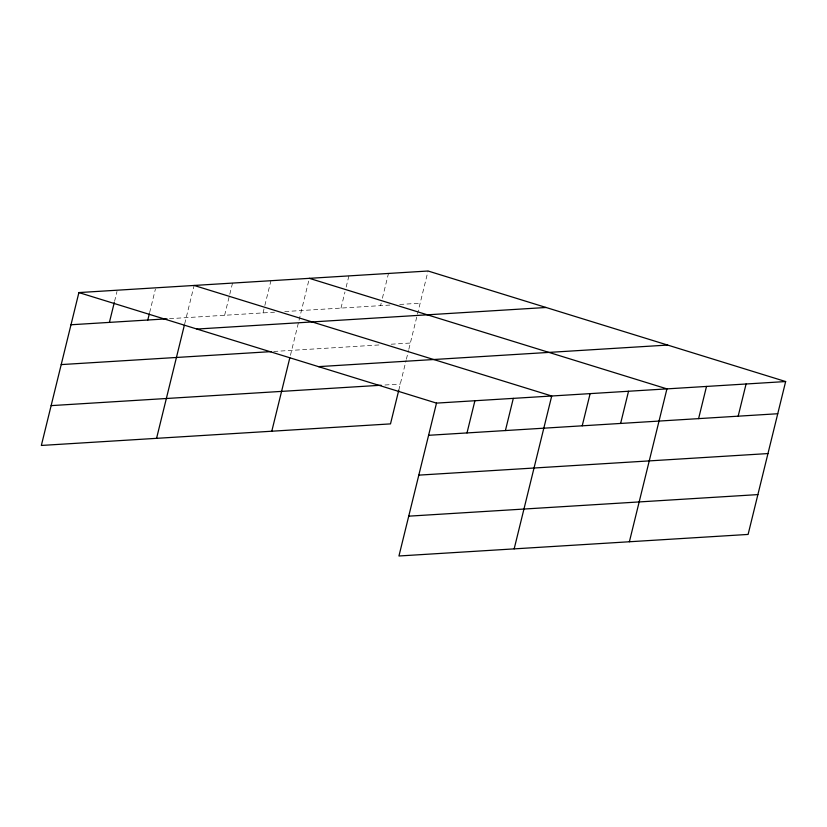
<?xml version="1.0" encoding="UTF-8"?>
<svg xmlns="http://www.w3.org/2000/svg" width="827" height="827" viewBox="0 0 827 827"><rect width="100%" height="100%" fill="white"/><g stroke="black" fill="none" stroke-linecap="round" stroke-linejoin="round"><path stroke-width="0.62" stroke-dasharray="4.13 3.1" d="M114.571 301.348L117 291.445M149.635 312.596L155.414 289.068M184.69 323.874L194.118 285.46M224.624 315.273L229.482 295.466M229.792 294.226L232.532 283.082M263.027 312.906L264.547 306.714M264.847 305.473L270.936 280.715M290.432 355.331L309.339 278.337M341.003 308.089L344.962 291.993M346.172 287.041L348.911 275.898M380.575 305.639L381.185 303.168M382.394 298.216L388.483 273.458M398.759 390.282L406.088 360.438M406.388 359.187L408.528 350.483M408.838 349.242L428.055 271.008M169.566 318.674L274.554 312.192M284.788 311.562L390.789 305.008M399.72 304.46L420.147 303.199M273.727 351.465L381.009 344.838M391.212 344.208L410.368 343.029M384.968 385.01L400.289 384.059"/><path stroke-width="1.24" d="M785.65 381.547L436.501 403.111L398.945 555.992L748.104 534.428L785.65 381.547L428.055 271.008L78.896 292.572L41.35 445.453L390.499 423.889L398.759 390.282M109.402 322.396L114.271 302.579M147.806 320.018L149.325 313.826M156.572 438.331L184.38 325.114M271.794 431.218L289.822 357.822M466.997 432.935L474.905 400.744M505.411 430.557L513.309 398.366M514.167 548.87L551.723 395.999L194.118 285.46M582.218 425.812L590.127 393.621M620.622 423.445L628.53 391.254M629.388 541.757L666.934 388.876L309.339 278.337M698.598 418.627L706.506 386.436M738.17 416.177L746.078 383.997M70.998 324.763L167.013 318.829M196.909 329.053L546.058 307.489M61.208 364.593L271.163 351.62M318.488 366.64L667.647 345.066M51.129 405.623L381.133 385.237M428.593 435.302L777.742 413.738M418.813 475.132L767.963 453.568M408.734 516.162L757.883 494.598M78.896 292.572L436.501 403.111"/></g></svg>
